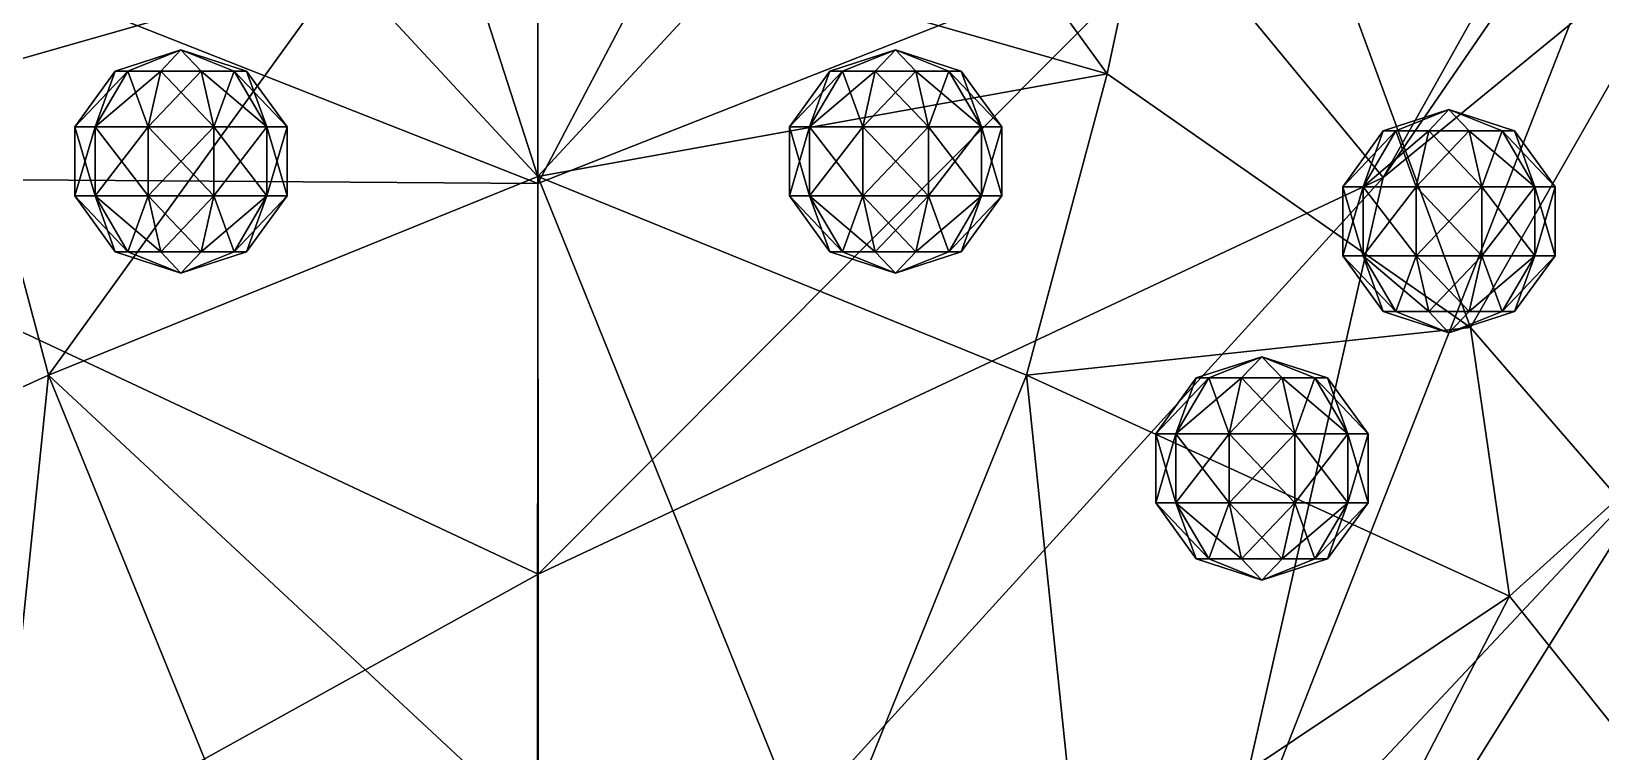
# Model space of a CAD drawing. Extents: x -86 to 86, y 0 to 86.
# Drawn here: x -5.78 to 12.1, y 29.96 to 38.17 of the extents above; entities that cross this region are included whole.
import ezdxf

# ---------------------------------------------------------------- set-up
doc = ezdxf.new("R2010")
doc.units = 0

msp = doc.modelspace()

# ---------------------------------------------------------------- linework, layer by layer
at = {"color": 1}
for points in [[(-0.003403, 45.439026, -26.574539), (5.335235, 46.594589, -26.146221), (-0.003403, 36.43586, -10.216446)], [(5.335235, 46.594589, -26.146221), (7.30556, 39.319336, -8.50352), (-0.003403, 36.43586, -10.216446)], [(-0.002721, 46.145508, 51.647072), (-2.261769, 43.512283, 53.838364), (-0.005105, 36.517235, 55.363007)], [(-0.005105, 36.517235, 55.363007), (2.210021, 38.909409, 55.583633), (-0.002721, 46.145508, 51.647072)], [(-0.003403, 36.43586, -10.216446), (-7.310323, 39.319679, -8.503519), (-0.003403, 45.439026, -26.574539)], [(9.627594, 36.504295, 11.894981), (14.412962, 45.040665, 18.032032), (7.639225, 27.75444, 26.307945)], [(14.412962, 45.040665, 18.032032), (12.859717, 33.324265, 31.478386), (7.639225, 27.75444, 26.307945)], [(9.627594, 36.504295, 11.894981), (14.789527, 40.739792, 8.209347), (14.412962, 45.040665, 18.032032)], [(-2.261769, 43.512283, 53.838364), (-2.220572, 38.909744, 55.581253), (-0.005105, 36.517235, 55.363007)], [(2.254623, 43.51194, 53.836998), (2.210021, 38.909409, 55.583633), (6.483314, 37.688461, 55.732079)], [(7.612668, 42.978416, 53.579605), (2.254623, 43.51194, 53.836998), (6.483314, 37.688461, 55.732079)], [(-6.496929, 37.686081, 55.727654), (-2.220572, 38.909744, 55.581253), (-7.624921, 42.977394, 53.578583)], [(7.612668, 42.978416, 53.579605), (6.483314, 37.688461, 55.732079), (10.622121, 34.795113, 51.758743)], [(13.181126, 39.277802, 49.941971), (7.612668, 42.978416, 53.579605), (10.622121, 34.795113, 51.758743)], [(7.30556, 39.319336, -8.50352), (13.8808, 42.707741, -7.466776), (9.627594, 36.504295, 11.894981)], [(13.8808, 42.707741, -7.466776), (14.789527, 40.739792, 8.209347), (9.627594, 36.504295, 11.894981)], [(-9.635082, 36.505661, 11.895325), (-7.310323, 39.319679, -8.503519), (-0.003403, 36.43586, -10.216446)], [(-0.003403, 36.43586, -10.216446), (7.30556, 39.319336, -8.50352), (-0.003063, 31.98484, 10.022373)], [(7.30556, 39.319336, -8.50352), (9.627594, 36.504295, 11.894981), (-0.003063, 31.98484, 10.022373)], [(13.181126, 39.277802, 49.941971), (10.622121, 34.795113, 51.758743), (12.303383, 32.853043, 47.25325)], [(-2.220572, 38.909744, 55.581253), (-6.496929, 37.686081, 55.727654), (-5.581054, 34.253761, 54.350777)], [(-0.005105, 36.517235, 55.363007), (-2.220572, 38.909744, 55.581253), (-5.581054, 34.253761, 54.350777)], [(6.483314, 37.688461, 55.732079), (2.210021, 38.909409, 55.583633), (-0.005105, 36.517235, 55.363007)], [(-4.675932, 37.71785, 54.124565), (-4.818765, 37.71785, 54.564156), (-4.070883, 37.960861, 54.564156)], [(-4.818765, 37.71785, 54.564156), (-4.675932, 37.71785, 55.003754), (-4.070883, 37.960861, 54.564156)], [(-4.301991, 37.71785, 53.852882), (-4.675932, 37.71785, 54.124565), (-4.070883, 37.960861, 54.564156)], [(-4.675932, 37.71785, 55.003754), (-4.301991, 37.71785, 55.275444), (-4.070883, 37.960861, 54.564156)], [(-3.839775, 37.71785, 53.852882), (-4.301991, 37.71785, 53.852882), (-4.070883, 37.960861, 54.564156)], [(-4.301991, 37.71785, 55.275444), (-3.839775, 37.71785, 55.275444), (-4.070883, 37.960861, 54.564156)], [(-3.465834, 37.71785, 54.124565), (-3.839775, 37.71785, 53.852882), (-4.070883, 37.960861, 54.564156)], [(-3.323001, 37.71785, 54.564156), (-3.465834, 37.71785, 54.124565), (-4.070883, 37.960861, 54.564156)], [(-3.465834, 37.71785, 55.003754), (-3.323001, 37.71785, 54.564156), (-4.070883, 37.960861, 54.564156)], [(-3.839775, 37.71785, 55.275444), (-3.465834, 37.71785, 55.003754), (-4.070883, 37.960861, 54.564156)], [(4.070883, 37.960861, 54.564156), (3.465834, 37.71785, 54.124565), (3.323001, 37.71785, 54.564156)], [(4.070883, 37.960861, 54.564156), (3.323001, 37.71785, 54.564156), (3.465834, 37.71785, 55.003754)], [(4.070883, 37.960861, 54.564156), (3.839775, 37.71785, 53.852882), (3.465834, 37.71785, 54.124565)], [(4.070883, 37.960861, 54.564156), (3.465834, 37.71785, 55.003754), (3.839775, 37.71785, 55.275444)], [(4.070883, 37.960861, 54.564156), (4.301991, 37.71785, 53.852882), (3.839775, 37.71785, 53.852882)], [(4.070883, 37.960861, 54.564156), (3.839775, 37.71785, 55.275444), (4.301991, 37.71785, 55.275444)], [(4.070883, 37.960861, 54.564156), (4.818765, 37.71785, 54.564156), (4.675932, 37.71785, 54.124565)], [(4.070883, 37.960861, 54.564156), (4.675932, 37.71785, 54.124565), (4.301991, 37.71785, 53.852882)], [(4.070883, 37.960861, 54.564156), (4.301991, 37.71785, 55.275444), (4.675932, 37.71785, 55.003754)], [(4.070883, 37.960861, 54.564156), (4.675932, 37.71785, 55.003754), (4.818765, 37.71785, 54.564156)], [(-5.581054, 34.253761, 54.350777), (-6.496929, 37.686081, 55.727654), (-11.100824, 31.7397, 52.257202)], [(-5.049872, 37.081665, 53.852882), (-5.280981, 37.081665, 54.564156), (-4.675932, 37.71785, 54.124565)], [(-5.280981, 37.081665, 54.564156), (-4.818765, 37.71785, 54.564156), (-4.675932, 37.71785, 54.124565)], [(-5.280981, 37.081665, 54.564156), (-5.049872, 37.081665, 55.275444), (-4.818765, 37.71785, 54.564156)], [(-4.444824, 37.081665, 53.413292), (-5.049872, 37.081665, 53.852882), (-4.301991, 37.71785, 53.852882)], [(-5.049872, 37.081665, 53.852882), (-4.675932, 37.71785, 54.124565), (-4.301991, 37.71785, 53.852882)], [(-5.049872, 37.081665, 55.275444), (-4.444824, 37.081665, 55.715034), (-4.675932, 37.71785, 55.003754)], [(-5.049872, 37.081665, 55.275444), (-4.675932, 37.71785, 55.003754), (-4.818765, 37.71785, 54.564156)], [(-4.444824, 37.081665, 55.715034), (-4.301991, 37.71785, 55.275444), (-4.675932, 37.71785, 55.003754)], [(-3.696942, 37.081665, 53.413292), (-4.444824, 37.081665, 53.413292), (-3.839775, 37.71785, 53.852882)], [(-4.444824, 37.081665, 53.413292), (-4.301991, 37.71785, 53.852882), (-3.839775, 37.71785, 53.852882)], [(-4.444824, 37.081665, 55.715034), (-3.696942, 37.081665, 55.715034), (-4.301991, 37.71785, 55.275444)], [(-3.696942, 37.081665, 55.715034), (-3.839775, 37.71785, 55.275444), (-4.301991, 37.71785, 55.275444)], [(-3.696942, 37.081665, 53.413292), (-3.839775, 37.71785, 53.852882), (-3.465834, 37.71785, 54.124565)], [(-3.696942, 37.081665, 55.715034), (-3.091893, 37.081665, 55.275444), (-3.839775, 37.71785, 55.275444)], [(-3.091893, 37.081665, 55.275444), (-3.465834, 37.71785, 55.003754), (-3.839775, 37.71785, 55.275444)], [(-3.091893, 37.081665, 53.852882), (-3.696942, 37.081665, 53.413292), (-3.465834, 37.71785, 54.124565)], [(-3.091893, 37.081665, 53.852882), (-3.465834, 37.71785, 54.124565), (-3.323001, 37.71785, 54.564156)], [(-3.091893, 37.081665, 55.275444), (-2.860785, 37.081665, 54.564156), (-3.465834, 37.71785, 55.003754)], [(-2.860785, 37.081665, 54.564156), (-3.323001, 37.71785, 54.564156), (-3.465834, 37.71785, 55.003754)], [(-2.860785, 37.081665, 54.564156), (-3.091893, 37.081665, 53.852882), (-3.323001, 37.71785, 54.564156)], [(5.56131, 34.253761, 54.352142), (6.483314, 37.688461, 55.732079), (-0.005105, 36.517235, 55.363007)], [(3.091893, 37.081665, 53.852882), (2.860785, 37.081665, 54.564156), (3.465834, 37.71785, 54.124565)], [(2.860785, 37.081665, 54.564156), (3.323001, 37.71785, 54.564156), (3.465834, 37.71785, 54.124565)], [(2.860785, 37.081665, 54.564156), (3.091893, 37.081665, 55.275444), (3.323001, 37.71785, 54.564156)], [(3.696942, 37.081665, 53.413292), (3.091893, 37.081665, 53.852882), (3.839775, 37.71785, 53.852882)], [(3.091893, 37.081665, 53.852882), (3.465834, 37.71785, 54.124565), (3.839775, 37.71785, 53.852882)], [(3.091893, 37.081665, 55.275444), (3.465834, 37.71785, 55.003754), (3.323001, 37.71785, 54.564156)], [(3.091893, 37.081665, 55.275444), (3.696942, 37.081665, 55.715034), (3.465834, 37.71785, 55.003754)], [(3.696942, 37.081665, 55.715034), (3.839775, 37.71785, 55.275444), (3.465834, 37.71785, 55.003754)], [(4.444824, 37.081665, 53.413292), (3.696942, 37.081665, 53.413292), (4.301991, 37.71785, 53.852882)], [(3.696942, 37.081665, 53.413292), (3.839775, 37.71785, 53.852882), (4.301991, 37.71785, 53.852882)], [(3.696942, 37.081665, 55.715034), (4.444824, 37.081665, 55.715034), (3.839775, 37.71785, 55.275444)], [(4.444824, 37.081665, 55.715034), (4.301991, 37.71785, 55.275444), (3.839775, 37.71785, 55.275444)], [(4.444824, 37.081665, 53.413292), (4.301991, 37.71785, 53.852882), (4.675932, 37.71785, 54.124565)], [(4.444824, 37.081665, 55.715034), (5.049873, 37.081665, 55.275444), (4.301991, 37.71785, 55.275444)], [(5.049873, 37.081665, 55.275444), (4.675932, 37.71785, 55.003754), (4.301991, 37.71785, 55.275444)], [(5.049873, 37.081665, 53.852882), (4.444824, 37.081665, 53.413292), (4.675932, 37.71785, 54.124565)], [(5.049873, 37.081665, 53.852882), (4.675932, 37.71785, 54.124565), (4.818765, 37.71785, 54.564156)], [(5.049873, 37.081665, 55.275444), (5.280981, 37.081665, 54.564156), (4.675932, 37.71785, 55.003754)], [(5.280981, 37.081665, 54.564156), (4.818765, 37.71785, 54.564156), (4.675932, 37.71785, 55.003754)], [(5.280981, 37.081665, 54.564156), (5.049873, 37.081665, 53.852882), (4.818765, 37.71785, 54.564156)], [(10.622121, 34.795113, 51.758743), (6.483314, 37.688461, 55.732079), (5.56131, 34.253761, 54.352142)], [(10.375596, 37.279572, 51.121269), (9.770547, 37.036575, 50.681679), (9.627714, 37.036575, 51.121269)], [(10.375596, 37.279572, 51.121269), (9.627714, 37.036575, 51.121269), (9.770547, 37.036575, 51.560863)], [(10.375596, 37.279572, 51.121269), (10.144488, 37.036575, 50.409992), (9.770547, 37.036575, 50.681679)], [(10.375596, 37.279572, 51.121269), (9.770547, 37.036575, 51.560863), (10.144488, 37.036575, 51.83255)], [(10.375596, 37.279572, 51.121269), (10.606705, 37.036575, 50.409992), (10.144488, 37.036575, 50.409992)], [(10.375596, 37.279572, 51.121269), (10.144488, 37.036575, 51.83255), (10.606705, 37.036575, 51.83255)], [(10.375596, 37.279572, 51.121269), (11.123478, 37.036575, 51.121269), (10.980645, 37.036575, 50.681679)], [(10.375596, 37.279572, 51.121269), (10.980645, 37.036575, 50.681679), (10.606705, 37.036575, 50.409992)], [(10.375596, 37.279572, 51.121269), (10.606705, 37.036575, 51.83255), (10.980645, 37.036575, 51.560863)], [(10.375596, 37.279572, 51.121269), (10.980645, 37.036575, 51.560863), (11.123478, 37.036575, 51.121269)], [(-5.049872, 36.295303, 53.852882), (-5.280981, 36.295303, 54.564156), (-5.049872, 37.081665, 53.852882)], [(-5.280981, 36.295303, 54.564156), (-5.280981, 37.081665, 54.564156), (-5.049872, 37.081665, 53.852882)], [(-5.280981, 36.295303, 54.564156), (-5.049872, 36.295303, 55.275444), (-5.280981, 37.081665, 54.564156)], [(-5.049872, 36.295303, 55.275444), (-5.049872, 37.081665, 55.275444), (-5.280981, 37.081665, 54.564156)], [(-4.444824, 36.295303, 53.413292), (-5.049872, 36.295303, 53.852882), (-4.444824, 37.081665, 53.413292)], [(-5.049872, 36.295303, 53.852882), (-5.049872, 37.081665, 53.852882), (-4.444824, 37.081665, 53.413292)], [(-5.049872, 36.295303, 55.275444), (-4.444824, 36.295303, 55.715034), (-5.049872, 37.081665, 55.275444)], [(-4.444824, 36.295303, 55.715034), (-4.444824, 37.081665, 55.715034), (-5.049872, 37.081665, 55.275444)], [(-3.696942, 36.295303, 53.413292), (-4.444824, 36.295303, 53.413292), (-3.696942, 37.081665, 53.413292)], [(-4.444824, 36.295303, 53.413292), (-4.444824, 37.081665, 53.413292), (-3.696942, 37.081665, 53.413292)], [(-4.444824, 36.295303, 55.715034), (-3.696942, 36.295303, 55.715034), (-4.444824, 37.081665, 55.715034)], [(-3.696942, 36.295303, 55.715034), (-3.696942, 37.081665, 55.715034), (-4.444824, 37.081665, 55.715034)], [(-3.091893, 36.295303, 53.852882), (-3.696942, 36.295303, 53.413292), (-3.091893, 37.081665, 53.852882)], [(-3.696942, 36.295303, 53.413292), (-3.696942, 37.081665, 53.413292), (-3.091893, 37.081665, 53.852882)], [(-3.696942, 36.295303, 55.715034), (-3.091893, 36.295303, 55.275444), (-3.696942, 37.081665, 55.715034)], [(-3.091893, 36.295303, 55.275444), (-3.091893, 37.081665, 55.275444), (-3.696942, 37.081665, 55.715034)], [(-2.860785, 36.295303, 54.564156), (-3.091893, 36.295303, 53.852882), (-2.860785, 37.081665, 54.564156)], [(-3.091893, 36.295303, 53.852882), (-3.091893, 37.081665, 53.852882), (-2.860785, 37.081665, 54.564156)], [(-3.091893, 36.295303, 55.275444), (-2.860785, 36.295303, 54.564156), (-3.091893, 37.081665, 55.275444)], [(-2.860785, 36.295303, 54.564156), (-2.860785, 37.081665, 54.564156), (-3.091893, 37.081665, 55.275444)], [(3.091893, 36.295303, 53.852882), (2.860785, 36.295303, 54.564156), (3.091893, 37.081665, 53.852882)], [(2.860785, 36.295303, 54.564156), (2.860785, 37.081665, 54.564156), (3.091893, 37.081665, 53.852882)], [(2.860785, 36.295303, 54.564156), (3.091893, 36.295303, 55.275444), (2.860785, 37.081665, 54.564156)], [(3.091893, 36.295303, 55.275444), (3.091893, 37.081665, 55.275444), (2.860785, 37.081665, 54.564156)], [(3.696942, 36.295303, 53.413292), (3.091893, 36.295303, 53.852882), (3.696942, 37.081665, 53.413292)], [(3.091893, 36.295303, 53.852882), (3.091893, 37.081665, 53.852882), (3.696942, 37.081665, 53.413292)], [(3.091893, 36.295303, 55.275444), (3.696942, 36.295303, 55.715034), (3.091893, 37.081665, 55.275444)], [(3.696942, 36.295303, 55.715034), (3.696942, 37.081665, 55.715034), (3.091893, 37.081665, 55.275444)], [(4.444824, 36.295303, 53.413292), (3.696942, 36.295303, 53.413292), (4.444824, 37.081665, 53.413292)], [(3.696942, 36.295303, 53.413292), (3.696942, 37.081665, 53.413292), (4.444824, 37.081665, 53.413292)], [(3.696942, 36.295303, 55.715034), (4.444824, 36.295303, 55.715034), (3.696942, 37.081665, 55.715034)], [(4.444824, 36.295303, 55.715034), (4.444824, 37.081665, 55.715034), (3.696942, 37.081665, 55.715034)], [(5.049873, 36.295303, 53.852882), (4.444824, 36.295303, 53.413292), (5.049873, 37.081665, 53.852882)], [(4.444824, 36.295303, 53.413292), (4.444824, 37.081665, 53.413292), (5.049873, 37.081665, 53.852882)], [(4.444824, 36.295303, 55.715034), (5.049873, 36.295303, 55.275444), (4.444824, 37.081665, 55.715034)], [(5.049873, 36.295303, 55.275444), (5.049873, 37.081665, 55.275444), (4.444824, 37.081665, 55.715034)], [(5.280981, 36.295303, 54.564156), (5.049873, 36.295303, 53.852882), (5.280981, 37.081665, 54.564156)], [(5.049873, 36.295303, 53.852882), (5.049873, 37.081665, 53.852882), (5.280981, 37.081665, 54.564156)], [(5.049873, 36.295303, 55.275444), (5.280981, 36.295303, 54.564156), (5.049873, 37.081665, 55.275444)], [(5.280981, 36.295303, 54.564156), (5.280981, 37.081665, 54.564156), (5.049873, 37.081665, 55.275444)], [(9.396606, 36.400391, 50.409992), (9.165498, 36.400391, 51.121269), (9.770547, 37.036575, 50.681679)], [(9.165498, 36.400391, 51.121269), (9.627714, 37.036575, 51.121269), (9.770547, 37.036575, 50.681679)], [(9.165498, 36.400391, 51.121269), (9.396606, 36.400391, 51.83255), (9.627714, 37.036575, 51.121269)], [(10.001656, 36.400391, 49.970398), (9.396606, 36.400391, 50.409992), (10.144488, 37.036575, 50.409992)], [(9.396606, 36.400391, 50.409992), (9.770547, 37.036575, 50.681679), (10.144488, 37.036575, 50.409992)], [(9.396606, 36.400391, 51.83255), (9.770547, 37.036575, 51.560863), (9.627714, 37.036575, 51.121269)], [(9.396606, 36.400391, 51.83255), (10.001656, 36.400391, 52.272144), (9.770547, 37.036575, 51.560863)], [(10.001656, 36.400391, 52.272144), (10.144488, 37.036575, 51.83255), (9.770547, 37.036575, 51.560863)], [(10.749537, 36.400391, 49.970398), (10.001656, 36.400391, 49.970398), (10.606705, 37.036575, 50.409992)], [(10.001656, 36.400391, 49.970398), (10.144488, 37.036575, 50.409992), (10.606705, 37.036575, 50.409992)], [(10.001656, 36.400391, 52.272144), (10.749537, 36.400391, 52.272144), (10.144488, 37.036575, 51.83255)], [(10.749537, 36.400391, 52.272144), (10.606705, 37.036575, 51.83255), (10.144488, 37.036575, 51.83255)], [(10.749537, 36.400391, 49.970398), (10.606705, 37.036575, 50.409992), (10.980645, 37.036575, 50.681679)], [(10.749537, 36.400391, 52.272144), (11.354586, 36.400391, 51.83255), (10.606705, 37.036575, 51.83255)], [(11.354586, 36.400391, 51.83255), (10.980645, 37.036575, 51.560863), (10.606705, 37.036575, 51.83255)], [(11.354586, 36.400391, 50.409992), (10.749537, 36.400391, 49.970398), (10.980645, 37.036575, 50.681679)], [(11.354586, 36.400391, 50.409992), (10.980645, 37.036575, 50.681679), (11.123478, 37.036575, 51.121269)], [(11.354586, 36.400391, 51.83255), (11.585694, 36.400391, 51.121269), (10.980645, 37.036575, 51.560863)], [(11.585694, 36.400391, 51.121269), (11.123478, 37.036575, 51.121269), (10.980645, 37.036575, 51.560863)], [(11.585694, 36.400391, 51.121269), (11.354586, 36.400391, 50.409992), (11.123478, 37.036575, 51.121269)], [(-0.003063, 31.98484, 10.022373), (-9.635082, 36.505661, 11.895325), (-0.003403, 36.43586, -10.216446)], [(-7.64535, 27.754784, 26.308624), (-9.635082, 36.505661, 11.895325), (-0.003063, 31.98484, 10.022373)], [(-0.007829, 29.071396, 55.172684), (-0.005105, 36.517235, 55.363007), (-5.581054, 34.253761, 54.350777)], [(-0.005105, 36.517235, 55.363007), (-0.007829, 29.071396, 55.172684), (3.233486, 28.500763, 53.782524)], [(-0.003063, 31.98484, 10.022373), (9.627594, 36.504295, 11.894981), (-0.006468, 25.92337, 24.383583)], [(9.627594, 36.504295, 11.894981), (7.639225, 27.75444, 26.307945), (-0.006468, 25.92337, 24.383583)], [(5.56131, 34.253761, 54.352142), (-0.005105, 36.517235, 55.363007), (3.233486, 28.500763, 53.782524)], [(-4.818765, 35.659119, 54.564156), (-5.280981, 36.295303, 54.564156), (-5.049872, 36.295303, 53.852882)], [(-4.818765, 35.659119, 54.564156), (-4.675932, 35.659119, 55.003754), (-5.280981, 36.295303, 54.564156)], [(-4.675932, 35.659119, 55.003754), (-5.049872, 36.295303, 55.275444), (-5.280981, 36.295303, 54.564156)], [(-4.675932, 35.659119, 54.124565), (-4.818765, 35.659119, 54.564156), (-5.049872, 36.295303, 53.852882)], [(-4.675932, 35.659119, 54.124565), (-5.049872, 36.295303, 53.852882), (-4.444824, 36.295303, 53.413292)], [(-4.675932, 35.659119, 55.003754), (-4.301991, 35.659119, 55.275444), (-5.049872, 36.295303, 55.275444)], [(-4.301991, 35.659119, 55.275444), (-4.444824, 36.295303, 55.715034), (-5.049872, 36.295303, 55.275444)], [(-4.301991, 35.659119, 53.852882), (-4.675932, 35.659119, 54.124565), (-4.444824, 36.295303, 53.413292)], [(-4.301991, 35.659119, 53.852882), (-4.444824, 36.295303, 53.413292), (-3.696942, 36.295303, 53.413292)], [(-4.301991, 35.659119, 55.275444), (-3.839775, 35.659119, 55.275444), (-4.444824, 36.295303, 55.715034)], [(-3.839775, 35.659119, 55.275444), (-3.696942, 36.295303, 55.715034), (-4.444824, 36.295303, 55.715034)], [(-3.839775, 35.659119, 53.852882), (-4.301991, 35.659119, 53.852882), (-3.696942, 36.295303, 53.413292)], [(-3.465834, 35.659119, 54.124565), (-3.839775, 35.659119, 53.852882), (-3.091893, 36.295303, 53.852882)], [(-3.839775, 35.659119, 53.852882), (-3.696942, 36.295303, 53.413292), (-3.091893, 36.295303, 53.852882)], [(-3.839775, 35.659119, 55.275444), (-3.465834, 35.659119, 55.003754), (-3.696942, 36.295303, 55.715034)], [(-3.465834, 35.659119, 55.003754), (-3.091893, 36.295303, 55.275444), (-3.696942, 36.295303, 55.715034)], [(-3.323001, 35.659119, 54.564156), (-3.465834, 35.659119, 54.124565), (-2.860785, 36.295303, 54.564156)], [(-3.465834, 35.659119, 54.124565), (-3.091893, 36.295303, 53.852882), (-2.860785, 36.295303, 54.564156)], [(-3.465834, 35.659119, 55.003754), (-3.323001, 35.659119, 54.564156), (-3.091893, 36.295303, 55.275444)], [(-3.323001, 35.659119, 54.564156), (-2.860785, 36.295303, 54.564156), (-3.091893, 36.295303, 55.275444)], [(3.323001, 35.659119, 54.564156), (2.860785, 36.295303, 54.564156), (3.091893, 36.295303, 53.852882)], [(3.323001, 35.659119, 54.564156), (3.465834, 35.659119, 55.003754), (2.860785, 36.295303, 54.564156)], [(3.465834, 35.659119, 55.003754), (3.091893, 36.295303, 55.275444), (2.860785, 36.295303, 54.564156)], [(3.465834, 35.659119, 54.124565), (3.091893, 36.295303, 53.852882), (3.696942, 36.295303, 53.413292)], [(3.465834, 35.659119, 54.124565), (3.323001, 35.659119, 54.564156), (3.091893, 36.295303, 53.852882)], [(3.465834, 35.659119, 55.003754), (3.839775, 35.659119, 55.275444), (3.091893, 36.295303, 55.275444)], [(3.839775, 35.659119, 55.275444), (3.696942, 36.295303, 55.715034), (3.091893, 36.295303, 55.275444)], [(3.839775, 35.659119, 53.852882), (3.465834, 35.659119, 54.124565), (3.696942, 36.295303, 53.413292)], [(3.839775, 35.659119, 53.852882), (3.696942, 36.295303, 53.413292), (4.444824, 36.295303, 53.413292)], [(3.839775, 35.659119, 55.275444), (4.301991, 35.659119, 55.275444), (3.696942, 36.295303, 55.715034)], [(4.301991, 35.659119, 55.275444), (4.444824, 36.295303, 55.715034), (3.696942, 36.295303, 55.715034)], [(4.301991, 35.659119, 53.852882), (3.839775, 35.659119, 53.852882), (4.444824, 36.295303, 53.413292)], [(4.675932, 35.659119, 54.124565), (4.301991, 35.659119, 53.852882), (5.049873, 36.295303, 53.852882)], [(4.301991, 35.659119, 53.852882), (4.444824, 36.295303, 53.413292), (5.049873, 36.295303, 53.852882)], [(4.301991, 35.659119, 55.275444), (4.675932, 35.659119, 55.003754), (4.444824, 36.295303, 55.715034)], [(4.675932, 35.659119, 55.003754), (5.049873, 36.295303, 55.275444), (4.444824, 36.295303, 55.715034)], [(4.818765, 35.659119, 54.564156), (4.675932, 35.659119, 54.124565), (5.280981, 36.295303, 54.564156)], [(4.675932, 35.659119, 54.124565), (5.049873, 36.295303, 53.852882), (5.280981, 36.295303, 54.564156)], [(4.675932, 35.659119, 55.003754), (4.818765, 35.659119, 54.564156), (5.049873, 36.295303, 55.275444)], [(4.818765, 35.659119, 54.564156), (5.280981, 36.295303, 54.564156), (5.049873, 36.295303, 55.275444)], [(9.396606, 35.614014, 50.409992), (9.165498, 35.614014, 51.121269), (9.396606, 36.400391, 50.409992)], [(9.165498, 35.614014, 51.121269), (9.165498, 36.400391, 51.121269), (9.396606, 36.400391, 50.409992)], [(9.165498, 35.614014, 51.121269), (9.396606, 35.614014, 51.83255), (9.165498, 36.400391, 51.121269)], [(9.396606, 35.614014, 51.83255), (9.396606, 36.400391, 51.83255), (9.165498, 36.400391, 51.121269)], [(10.001656, 35.614014, 49.970398), (9.396606, 35.614014, 50.409992), (10.001656, 36.400391, 49.970398)], [(9.396606, 35.614014, 50.409992), (9.396606, 36.400391, 50.409992), (10.001656, 36.400391, 49.970398)], [(9.396606, 35.614014, 51.83255), (10.001656, 35.614014, 52.272144), (9.396606, 36.400391, 51.83255)], [(10.001656, 35.614014, 52.272144), (10.001656, 36.400391, 52.272144), (9.396606, 36.400391, 51.83255)], [(10.749537, 35.614014, 49.970398), (10.001656, 35.614014, 49.970398), (10.749537, 36.400391, 49.970398)], [(10.001656, 35.614014, 49.970398), (10.001656, 36.400391, 49.970398), (10.749537, 36.400391, 49.970398)], [(10.001656, 35.614014, 52.272144), (10.749537, 35.614014, 52.272144), (10.001656, 36.400391, 52.272144)], [(10.749537, 35.614014, 52.272144), (10.749537, 36.400391, 52.272144), (10.001656, 36.400391, 52.272144)], [(11.354586, 35.614014, 50.409992), (10.749537, 35.614014, 49.970398), (11.354586, 36.400391, 50.409992)], [(10.749537, 35.614014, 49.970398), (10.749537, 36.400391, 49.970398), (11.354586, 36.400391, 50.409992)], [(10.749537, 35.614014, 52.272144), (11.354586, 35.614014, 51.83255), (10.749537, 36.400391, 52.272144)], [(11.354586, 35.614014, 51.83255), (11.354586, 36.400391, 51.83255), (10.749537, 36.400391, 52.272144)], [(11.585694, 35.614014, 51.121269), (11.354586, 35.614014, 50.409992), (11.585694, 36.400391, 51.121269)], [(11.354586, 35.614014, 50.409992), (11.354586, 36.400391, 50.409992), (11.585694, 36.400391, 51.121269)], [(11.354586, 35.614014, 51.83255), (11.585694, 35.614014, 51.121269), (11.354586, 36.400391, 51.83255)], [(11.585694, 35.614014, 51.121269), (11.585694, 36.400391, 51.121269), (11.354586, 36.400391, 51.83255)], [(12.859717, 33.324265, 31.478386), (15.427236, 35.783508, 40.333786), (11.697679, 25.5383, 39.763153)], [(15.427236, 35.783508, 40.333786), (12.936324, 29.394165, 45.969658), (11.697679, 25.5383, 39.763153)], [(-4.070883, 35.416107, 54.564156), (-4.818765, 35.659119, 54.564156), (-4.675932, 35.659119, 54.124565)], [(-4.070883, 35.416107, 54.564156), (-4.675932, 35.659119, 55.003754), (-4.818765, 35.659119, 54.564156)], [(-4.070883, 35.416107, 54.564156), (-4.675932, 35.659119, 54.124565), (-4.301991, 35.659119, 53.852882)], [(-4.070883, 35.416107, 54.564156), (-4.301991, 35.659119, 55.275444), (-4.675932, 35.659119, 55.003754)], [(-4.070883, 35.416107, 54.564156), (-4.301991, 35.659119, 53.852882), (-3.839775, 35.659119, 53.852882)], [(-4.070883, 35.416107, 54.564156), (-3.839775, 35.659119, 55.275444), (-4.301991, 35.659119, 55.275444)], [(-4.070883, 35.416107, 54.564156), (-3.839775, 35.659119, 53.852882), (-3.465834, 35.659119, 54.124565)], [(-4.070883, 35.416107, 54.564156), (-3.465834, 35.659119, 54.124565), (-3.323001, 35.659119, 54.564156)], [(-4.070883, 35.416107, 54.564156), (-3.323001, 35.659119, 54.564156), (-3.465834, 35.659119, 55.003754)], [(-4.070883, 35.416107, 54.564156), (-3.465834, 35.659119, 55.003754), (-3.839775, 35.659119, 55.275444)], [(3.323001, 35.659119, 54.564156), (3.465834, 35.659119, 54.124565), (4.070883, 35.416107, 54.564156)], [(3.465834, 35.659119, 55.003754), (3.323001, 35.659119, 54.564156), (4.070883, 35.416107, 54.564156)], [(3.465834, 35.659119, 54.124565), (3.839775, 35.659119, 53.852882), (4.070883, 35.416107, 54.564156)], [(3.839775, 35.659119, 55.275444), (3.465834, 35.659119, 55.003754), (4.070883, 35.416107, 54.564156)], [(3.839775, 35.659119, 53.852882), (4.301991, 35.659119, 53.852882), (4.070883, 35.416107, 54.564156)], [(4.301991, 35.659119, 55.275444), (3.839775, 35.659119, 55.275444), (4.070883, 35.416107, 54.564156)], [(4.675932, 35.659119, 54.124565), (4.818765, 35.659119, 54.564156), (4.070883, 35.416107, 54.564156)], [(4.301991, 35.659119, 53.852882), (4.675932, 35.659119, 54.124565), (4.070883, 35.416107, 54.564156)], [(4.675932, 35.659119, 55.003754), (4.301991, 35.659119, 55.275444), (4.070883, 35.416107, 54.564156)], [(4.818765, 35.659119, 54.564156), (4.675932, 35.659119, 55.003754), (4.070883, 35.416107, 54.564156)], [(9.627714, 34.977829, 51.121269), (9.165498, 35.614014, 51.121269), (9.396606, 35.614014, 50.409992)], [(9.627714, 34.977829, 51.121269), (9.770547, 34.977829, 51.560863), (9.165498, 35.614014, 51.121269)], [(9.770547, 34.977829, 51.560863), (9.396606, 35.614014, 51.83255), (9.165498, 35.614014, 51.121269)], [(9.770547, 34.977829, 50.681679), (9.396606, 35.614014, 50.409992), (10.001656, 35.614014, 49.970398)], [(9.770547, 34.977829, 50.681679), (9.627714, 34.977829, 51.121269), (9.396606, 35.614014, 50.409992)], [(9.770547, 34.977829, 51.560863), (10.144488, 34.977829, 51.83255), (9.396606, 35.614014, 51.83255)], [(10.144488, 34.977829, 51.83255), (10.001656, 35.614014, 52.272144), (9.396606, 35.614014, 51.83255)], [(10.144488, 34.977829, 50.409992), (9.770547, 34.977829, 50.681679), (10.001656, 35.614014, 49.970398)], [(10.144488, 34.977829, 50.409992), (10.001656, 35.614014, 49.970398), (10.749537, 35.614014, 49.970398)], [(10.144488, 34.977829, 51.83255), (10.606705, 34.977829, 51.83255), (10.001656, 35.614014, 52.272144)], [(10.606705, 34.977829, 51.83255), (10.749537, 35.614014, 52.272144), (10.001656, 35.614014, 52.272144)], [(10.606705, 34.977829, 50.409992), (10.144488, 34.977829, 50.409992), (10.749537, 35.614014, 49.970398)], [(10.980645, 34.977829, 50.681679), (10.606705, 34.977829, 50.409992), (11.354586, 35.614014, 50.409992)], [(10.606705, 34.977829, 50.409992), (10.749537, 35.614014, 49.970398), (11.354586, 35.614014, 50.409992)], [(10.606705, 34.977829, 51.83255), (10.980645, 34.977829, 51.560863), (10.749537, 35.614014, 52.272144)], [(10.980645, 34.977829, 51.560863), (11.354586, 35.614014, 51.83255), (10.749537, 35.614014, 52.272144)], [(11.123478, 34.977829, 51.121269), (10.980645, 34.977829, 50.681679), (11.585694, 35.614014, 51.121269)], [(10.980645, 34.977829, 50.681679), (11.354586, 35.614014, 50.409992), (11.585694, 35.614014, 51.121269)], [(10.980645, 34.977829, 51.560863), (11.123478, 34.977829, 51.121269), (11.354586, 35.614014, 51.83255)], [(11.123478, 34.977829, 51.121269), (11.585694, 35.614014, 51.121269), (11.354586, 35.614014, 51.83255)], [(9.627714, 34.977829, 51.121269), (9.770547, 34.977829, 50.681679), (10.375596, 34.734833, 51.121269)], [(9.770547, 34.977829, 51.560863), (9.627714, 34.977829, 51.121269), (10.375596, 34.734833, 51.121269)], [(9.770547, 34.977829, 50.681679), (10.144488, 34.977829, 50.409992), (10.375596, 34.734833, 51.121269)], [(10.144488, 34.977829, 51.83255), (9.770547, 34.977829, 51.560863), (10.375596, 34.734833, 51.121269)], [(10.144488, 34.977829, 50.409992), (10.606705, 34.977829, 50.409992), (10.375596, 34.734833, 51.121269)], [(10.606705, 34.977829, 51.83255), (10.144488, 34.977829, 51.83255), (10.375596, 34.734833, 51.121269)], [(10.980645, 34.977829, 50.681679), (11.123478, 34.977829, 51.121269), (10.375596, 34.734833, 51.121269)], [(10.606705, 34.977829, 50.409992), (10.980645, 34.977829, 50.681679), (10.375596, 34.734833, 51.121269)], [(10.980645, 34.977829, 51.560863), (10.606705, 34.977829, 51.83255), (10.375596, 34.734833, 51.121269)], [(11.123478, 34.977829, 51.121269), (10.980645, 34.977829, 51.560863), (10.375596, 34.734833, 51.121269)], [(11.065417, 31.737656, 52.25209), (10.622121, 34.795113, 51.758743), (5.56131, 34.253761, 54.352142)], [(12.303383, 32.853043, 47.25325), (10.622121, 34.795113, 51.758743), (11.065417, 31.737656, 52.25209)], [(8.244263, 34.46447, 52.723007), (7.639214, 34.221466, 52.283417), (7.496381, 34.221466, 52.723007)], [(8.244263, 34.46447, 52.723007), (7.496381, 34.221466, 52.723007), (7.639214, 34.221466, 53.162605)], [(8.244263, 34.46447, 52.723007), (8.013155, 34.221466, 52.01173), (7.639214, 34.221466, 52.283417)], [(8.244263, 34.46447, 52.723007), (7.639214, 34.221466, 53.162605), (8.013155, 34.221466, 53.434288)], [(8.244263, 34.46447, 52.723007), (8.475371, 34.221466, 52.01173), (8.013155, 34.221466, 52.01173)], [(8.244263, 34.46447, 52.723007), (8.013155, 34.221466, 53.434288), (8.475371, 34.221466, 53.434288)], [(8.244263, 34.46447, 52.723007), (8.992145, 34.221466, 52.723007), (8.849312, 34.221466, 52.283417)], [(8.244263, 34.46447, 52.723007), (8.849312, 34.221466, 52.283417), (8.475371, 34.221466, 52.01173)], [(8.244263, 34.46447, 52.723007), (8.475371, 34.221466, 53.434288), (8.849312, 34.221466, 53.162605)], [(8.244263, 34.46447, 52.723007), (8.849312, 34.221466, 53.162605), (8.992145, 34.221466, 52.723007)], [(-11.100824, 31.7397, 52.257202), (-6.178927, 28.462631, 52.511536), (-5.581054, 34.253761, 54.350777)], [(-6.178927, 28.462631, 52.511536), (-3.241655, 28.500084, 53.78627), (-5.581054, 34.253761, 54.350777)], [(-3.241655, 28.500084, 53.78627), (-0.007829, 29.071396, 55.172684), (-5.581054, 34.253761, 54.350777)], [(5.56131, 34.253761, 54.352142), (3.233486, 28.500763, 53.782524), (6.167695, 28.46093, 52.512894)], [(5.56131, 34.253761, 54.352142), (6.167695, 28.46093, 52.512894), (11.065417, 31.737656, 52.25209)], [(7.265273, 33.585281, 52.01173), (7.034165, 33.585281, 52.723007), (7.639214, 34.221466, 52.283417)], [(7.034165, 33.585281, 52.723007), (7.496381, 34.221466, 52.723007), (7.639214, 34.221466, 52.283417)], [(7.034165, 33.585281, 52.723007), (7.265273, 33.585281, 53.434288), (7.496381, 34.221466, 52.723007)], [(7.870322, 33.585281, 51.572136), (7.265273, 33.585281, 52.01173), (8.013155, 34.221466, 52.01173)], [(7.265273, 33.585281, 52.01173), (7.639214, 34.221466, 52.283417), (8.013155, 34.221466, 52.01173)], [(7.265273, 33.585281, 53.434288), (7.639214, 34.221466, 53.162605), (7.496381, 34.221466, 52.723007)], [(7.265273, 33.585281, 53.434288), (7.870322, 33.585281, 53.873878), (7.639214, 34.221466, 53.162605)], [(7.870322, 33.585281, 53.873878), (8.013155, 34.221466, 53.434288), (7.639214, 34.221466, 53.162605)], [(8.618204, 33.585281, 51.572136), (7.870322, 33.585281, 51.572136), (8.475371, 34.221466, 52.01173)], [(7.870322, 33.585281, 51.572136), (8.013155, 34.221466, 52.01173), (8.475371, 34.221466, 52.01173)], [(7.870322, 33.585281, 53.873878), (8.618204, 33.585281, 53.873878), (8.013155, 34.221466, 53.434288)], [(8.618204, 33.585281, 53.873878), (8.475371, 34.221466, 53.434288), (8.013155, 34.221466, 53.434288)], [(8.618204, 33.585281, 51.572136), (8.475371, 34.221466, 52.01173), (8.849312, 34.221466, 52.283417)], [(8.618204, 33.585281, 53.873878), (9.223252, 33.585281, 53.434288), (8.475371, 34.221466, 53.434288)], [(9.223252, 33.585281, 53.434288), (8.849312, 34.221466, 53.162605), (8.475371, 34.221466, 53.434288)], [(9.223252, 33.585281, 52.01173), (8.618204, 33.585281, 51.572136), (8.849312, 34.221466, 52.283417)], [(9.223252, 33.585281, 52.01173), (8.849312, 34.221466, 52.283417), (8.992145, 34.221466, 52.723007)], [(9.223252, 33.585281, 53.434288), (9.454361, 33.585281, 52.723007), (8.849312, 34.221466, 53.162605)], [(9.454361, 33.585281, 52.723007), (8.992145, 34.221466, 52.723007), (8.849312, 34.221466, 53.162605)], [(9.454361, 33.585281, 52.723007), (9.223252, 33.585281, 52.01173), (8.992145, 34.221466, 52.723007)], [(7.265273, 32.798912, 52.01173), (7.034165, 32.798912, 52.723007), (7.265273, 33.585281, 52.01173)], [(7.034165, 32.798912, 52.723007), (7.034165, 33.585281, 52.723007), (7.265273, 33.585281, 52.01173)], [(7.034165, 32.798912, 52.723007), (7.265273, 32.798912, 53.434288), (7.034165, 33.585281, 52.723007)], [(7.265273, 32.798912, 53.434288), (7.265273, 33.585281, 53.434288), (7.034165, 33.585281, 52.723007)], [(7.870322, 32.798912, 51.572136), (7.265273, 32.798912, 52.01173), (7.870322, 33.585281, 51.572136)], [(7.265273, 32.798912, 52.01173), (7.265273, 33.585281, 52.01173), (7.870322, 33.585281, 51.572136)], [(7.265273, 32.798912, 53.434288), (7.870322, 32.798912, 53.873878), (7.265273, 33.585281, 53.434288)], [(7.870322, 32.798912, 53.873878), (7.870322, 33.585281, 53.873878), (7.265273, 33.585281, 53.434288)], [(8.618204, 32.798912, 51.572136), (7.870322, 32.798912, 51.572136), (8.618204, 33.585281, 51.572136)], [(7.870322, 32.798912, 51.572136), (7.870322, 33.585281, 51.572136), (8.618204, 33.585281, 51.572136)], [(7.870322, 32.798912, 53.873878), (8.618204, 32.798912, 53.873878), (7.870322, 33.585281, 53.873878)], [(8.618204, 32.798912, 53.873878), (8.618204, 33.585281, 53.873878), (7.870322, 33.585281, 53.873878)], [(9.223252, 32.798912, 52.01173), (8.618204, 32.798912, 51.572136), (9.223252, 33.585281, 52.01173)], [(8.618204, 32.798912, 51.572136), (8.618204, 33.585281, 51.572136), (9.223252, 33.585281, 52.01173)], [(8.618204, 32.798912, 53.873878), (9.223252, 32.798912, 53.434288), (8.618204, 33.585281, 53.873878)], [(9.223252, 32.798912, 53.434288), (9.223252, 33.585281, 53.434288), (8.618204, 33.585281, 53.873878)], [(9.454361, 32.798912, 52.723007), (9.223252, 32.798912, 52.01173), (9.454361, 33.585281, 52.723007)], [(9.223252, 32.798912, 52.01173), (9.223252, 33.585281, 52.01173), (9.454361, 33.585281, 52.723007)], [(9.223252, 32.798912, 53.434288), (9.454361, 32.798912, 52.723007), (9.223252, 33.585281, 53.434288)], [(9.454361, 32.798912, 52.723007), (9.454361, 33.585281, 52.723007), (9.223252, 33.585281, 53.434288)], [(7.639225, 27.75444, 26.307945), (12.859717, 33.324265, 31.478386), (5.170444, 21.025993, 35.488152)], [(12.859717, 33.324265, 31.478386), (11.697679, 25.5383, 39.763153), (5.170444, 21.025993, 35.488152)], [(7.496381, 32.162727, 52.723007), (7.034165, 32.798912, 52.723007), (7.265273, 32.798912, 52.01173)], [(7.496381, 32.162727, 52.723007), (7.639214, 32.162727, 53.162605), (7.034165, 32.798912, 52.723007)], [(7.639214, 32.162727, 53.162605), (7.265273, 32.798912, 53.434288), (7.034165, 32.798912, 52.723007)], [(7.639214, 32.162727, 52.283417), (7.265273, 32.798912, 52.01173), (7.870322, 32.798912, 51.572136)], [(7.639214, 32.162727, 52.283417), (7.496381, 32.162727, 52.723007), (7.265273, 32.798912, 52.01173)], [(7.639214, 32.162727, 53.162605), (8.013155, 32.162727, 53.434288), (7.265273, 32.798912, 53.434288)], [(8.013155, 32.162727, 53.434288), (7.870322, 32.798912, 53.873878), (7.265273, 32.798912, 53.434288)], [(8.013155, 32.162727, 52.01173), (7.639214, 32.162727, 52.283417), (7.870322, 32.798912, 51.572136)], [(8.013155, 32.162727, 52.01173), (7.870322, 32.798912, 51.572136), (8.618204, 32.798912, 51.572136)], [(8.013155, 32.162727, 53.434288), (8.475371, 32.162727, 53.434288), (7.870322, 32.798912, 53.873878)], [(8.475371, 32.162727, 53.434288), (8.618204, 32.798912, 53.873878), (7.870322, 32.798912, 53.873878)], [(8.475371, 32.162727, 52.01173), (8.013155, 32.162727, 52.01173), (8.618204, 32.798912, 51.572136)], [(8.849312, 32.162727, 52.283417), (8.475371, 32.162727, 52.01173), (9.223252, 32.798912, 52.01173)], [(8.475371, 32.162727, 52.01173), (8.618204, 32.798912, 51.572136), (9.223252, 32.798912, 52.01173)], [(8.475371, 32.162727, 53.434288), (8.849312, 32.162727, 53.162605), (8.618204, 32.798912, 53.873878)], [(8.849312, 32.162727, 53.162605), (9.223252, 32.798912, 53.434288), (8.618204, 32.798912, 53.873878)], [(8.992145, 32.162727, 52.723007), (8.849312, 32.162727, 52.283417), (9.454361, 32.798912, 52.723007)], [(8.849312, 32.162727, 52.283417), (9.223252, 32.798912, 52.01173), (9.454361, 32.798912, 52.723007)], [(8.849312, 32.162727, 53.162605), (8.992145, 32.162727, 52.723007), (9.223252, 32.798912, 53.434288)], [(8.992145, 32.162727, 52.723007), (9.454361, 32.798912, 52.723007), (9.223252, 32.798912, 53.434288)], [(12.936324, 29.394165, 45.969658), (12.303383, 32.853043, 47.25325), (11.065417, 31.737656, 52.25209)], [(7.496381, 32.162727, 52.723007), (7.639214, 32.162727, 52.283417), (8.244263, 31.919724, 52.723007)], [(7.639214, 32.162727, 53.162605), (7.496381, 32.162727, 52.723007), (8.244263, 31.919724, 52.723007)], [(7.639214, 32.162727, 52.283417), (8.013155, 32.162727, 52.01173), (8.244263, 31.919724, 52.723007)], [(8.013155, 32.162727, 53.434288), (7.639214, 32.162727, 53.162605), (8.244263, 31.919724, 52.723007)], [(8.013155, 32.162727, 52.01173), (8.475371, 32.162727, 52.01173), (8.244263, 31.919724, 52.723007)], [(8.475371, 32.162727, 53.434288), (8.013155, 32.162727, 53.434288), (8.244263, 31.919724, 52.723007)], [(8.849312, 32.162727, 52.283417), (8.992145, 32.162727, 52.723007), (8.244263, 31.919724, 52.723007)], [(8.475371, 32.162727, 52.01173), (8.849312, 32.162727, 52.283417), (8.244263, 31.919724, 52.723007)], [(8.849312, 32.162727, 53.162605), (8.475371, 32.162727, 53.434288), (8.244263, 31.919724, 52.723007)], [(8.992145, 32.162727, 52.723007), (8.849312, 32.162727, 53.162605), (8.244263, 31.919724, 52.723007)], [(-0.006468, 25.92337, 24.383583), (-7.64535, 27.754784, 26.308624), (-0.003063, 31.98484, 10.022373)], [(11.065417, 31.737656, 52.25209), (6.167695, 28.46093, 52.512894), (8.780835, 27.314552, 48.28727)], [(12.936324, 29.394165, 45.969658), (11.065417, 31.737656, 52.25209), (8.780835, 27.314552, 48.28727)]]:
    msp.add_3dface(points, dxfattribs=at)

doc.saveas('drawing.dxf')
